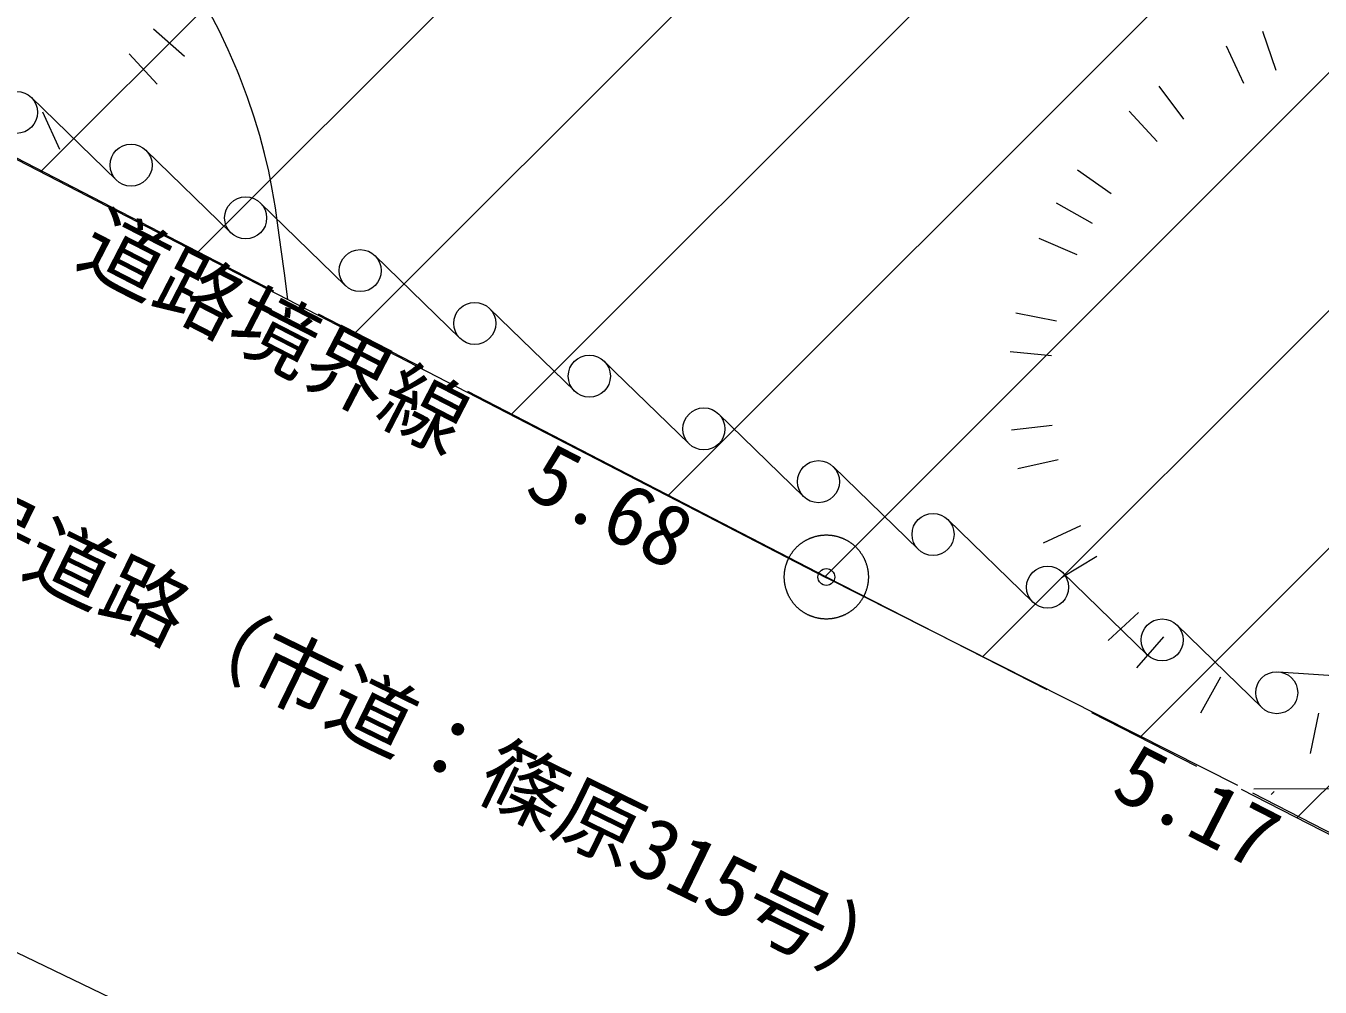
# Model space of a CAD drawing. Units: millimetres at full size, sheet at 1:200; details may follow other scales. Extents: x -40000 to 40000, y -27700 to 27700.
# Drawn here: x -3476 to 4220, y -8238 to -2521 of the extents above; entities that cross this region are included whole.
import ezdxf
from ezdxf.enums import TextEntityAlignment as Align

# ---------------------------------------------------------------- set-up
doc = ezdxf.new("R2010")
doc.units = ezdxf.units.MM
doc.header["$LTSCALE"] = 200
doc.header["$PDMODE"] = 32
doc.header["$PDSIZE"] = 100
doc.linetypes.add('CHAIN', pattern=[18.5, 12, -1.5, 3.5, -1.5])
for name, color, linetype, lineweight in [('0-0_通り芯', 33, 'Continuous', 18), ('0-1_躯体・仕上１', 134, 'Continuous', 9), ('0-4_外構２', 6, 'Continuous', 13), ('0-5_計画レベル', 134, 'Continuous', 9), ('C-0_Layer192', 8, 'Continuous', 18), ('C-C_寸法', 5, 'Continuous', 13)]:
    doc.layers.add(name, color=color, linetype=linetype, lineweight=lineweight)
doc.styles.add('ＭＳ ゴシック', font='')
doc.styles.get('ＭＳ ゴシック').set_extended_font_data('MS Gothic')

msp = doc.modelspace()

# ---------------------------------------------------------------- linework, layer by layer
at = {"layer": '0-0_通り芯', "color": 134, "lineweight": 9}
for p, q in [((-2717.7, -2538.6), (-2533.2, -2700.4)), ((3958.5, -2787.3), (3879.6, -2554.9)), ((-2862.5, -2687.2), (-2695.9, -2867.4)), ((3765.8, -2864.2), (3663, -2641.3)), ((3409.6, -3076), (3262.8, -2879.4)), ((-3378.1, -3031.8), (-3275.4, -3254.7)), ((3250.1, -3208.7), (3083.5, -3028.5)), ((2976.9, -3520.3), (2776.5, -3378.7)), ((2866.2, -3695.8), (2652.1, -3575.9)), ((2774.5, -3881.8), (2549, -3785)), ((2651.6, -4277.6), (2410.9, -4229.7)), ((2621.9, -4482.9), (2377.5, -4460.5)), ((2627.3, -4897.3), (2383.6, -4926.1)), ((2662.4, -5101.7), (2423.1, -5155.9)), ((2795.7, -5494.1), (2572.8, -5596.9)), ((2892.3, -5677.7), (2681.4, -5803.2)), ((3140.2, -6009.7), (2960, -6176.3)), ((3288.8, -6154.5), (3127, -6339)), ((3627.3, -6393.6), (3507.4, -6607.8)), ((4209.1, -6608.3), (4161.2, -6849))]:
    msp.add_line(p, q, dxfattribs=at)
at = {"layer": '0-1_躯体・仕上１'}
msp.add_line((-8821.9, -5480.8), (-2059.8, -8739.9), dxfattribs=at)
at = {"layer": '0-4_外構２'}
msp.add_lwpolyline([(-1918.3, -4148.8), (-1939, -3991.6), (-1957.7, -3850.1), (-1975.2, -3721.5), (-1992.8, -3603), (-2011.5, -3491.7), (-2032.3, -3384.9), (-2056.4, -3279.8), (-2084.8, -3173.7), (-2118.5, -3063.6), (-2158.7, -2946.8), (-2206.4, -2820.5), (-2218.6, -2789.7), (-2272.7, -2662.5), (-2327.3, -2548.2), (-2382.7, -2442.9)], dxfattribs=at)
at = {"layer": '0-5_計画レベル'}
for p, q in [((-3444.7, -2945.8), (-2937.8, -3438.8)), ((-3753, -3200.8), (1285, -5803.9)), ((-2763.5, -3259.6), (-2256.5, -3752.6)), ((-2082.2, -3573.4), (-1575.3, -4066.3)), ((-1401, -3887.1), (-894.1, -4380.1)), ((-719.8, -4200.9), (-212.9, -4693.9)), ((-38.6, -4514.6), (468.3, -5007.6)), ((-38.6, -4514.6), (-8, -4544.5)), ((642.6, -4828.4), (1149.5, -5321.4)), ((1323.8, -5142.2), (1830.7, -5635.2)), ((2005, -5455.9), (2512, -5948.9)), ((2686.3, -5769.7), (3193.2, -6262.7)), ((3730.3, -7038.4), (1285, -5803.9)), ((3367.5, -6083.5), (3874.4, -6576.4)), ((3970, -6362.1), (4627, -6406.5)), ((3928.3, -7092.8), (3946, -7075.2)), ((11738.4, -11159.2), (3819.4, -7083.8))]:
    msp.add_line(p, q, dxfattribs=at)
msp.add_lwpolyline([(11788.7, -11132.4), (12016.9, -9191.1), (5507, -5801), (4558, -7058.9), (3825, -7060.8)], dxfattribs=at)
for centre in [(-3531.8, -3035.4), (-2850.6, -3349.2), (-2169.4, -3663), (-1488.2, -3976.7), (-807, -4290.5), (-125.7, -4604.3), (555.5, -4918), (1236.7, -5231.8), (1917.9, -5545.5), (2599.1, -5859.3), (3280.3, -6173.1), (3961.5, -6486.8)]:
    msp.add_circle(centre, 125, dxfattribs=at)
at = {"layer": 'C-0_Layer192'}
for p, q in [((-3383.4, -3383.4), (8959.9, 8959.9)), ((-2451.5, -3865.7), (9910.5, 8496.3)), ((-1519.6, -4348), (10861, 8032.6)), ((-587.7, -4830.3), (11811.6, 7568.9)), ((344.2, -5312.6), (12762.1, 7105.3)), ((1276.1, -5794.9), (13712.7, 6641.6)), ((2211.4, -6273.9), (14663.2, 6177.9)), ((3146.7, -6752.8), (15613.8, 5714.3)), ((4082, -7231.7), (16564.3, 5250.6))]:
    msp.add_line(p, q, dxfattribs=at)
at = {"layer": 'C-0_Layer192', "color": 1, "linetype": 'CHAIN'}
for p, q in [((1283.5, -5798.7), (-3757.5, -3189.7)), ((5889.1, -8157), (1283.5, -5798.7))]:
    msp.add_line(p, q, dxfattribs=at)
msp.add_circle((1283.5, -5798.7), 250, dxfattribs=at)
at = {"layer": 'C-0_Layer192', "color": 1}
msp.add_point((1283.5, -5798.7), dxfattribs=at)

# ---------------------------------------------------------------- texts
at = {"layer": '0-0_通り芯', "color": 5, "style": 'ＭＳ ゴシック'}
msp.add_text('法42条1項1号道路（市道：篠原315号）', height=366.6, rotation=333.997, dxfattribs=at).set_placement((-6257.8, -4561.5), align=Align.BOTTOM_LEFT)
at = {"layer": 'C-C_寸法', "color": 1, "style": 'ＭＳ ゴシック'}
for s, rotation, p in [('道路境界線\u30005.68', 332.713, (-3240.7, -4029.8)), ('5.17', 332.886, (2913.4, -7195))]:
    msp.add_text(s, height=366.6, rotation=rotation, dxfattribs=at).set_placement(p, align=Align.BOTTOM_LEFT)

doc.saveas('drawing.dxf')
